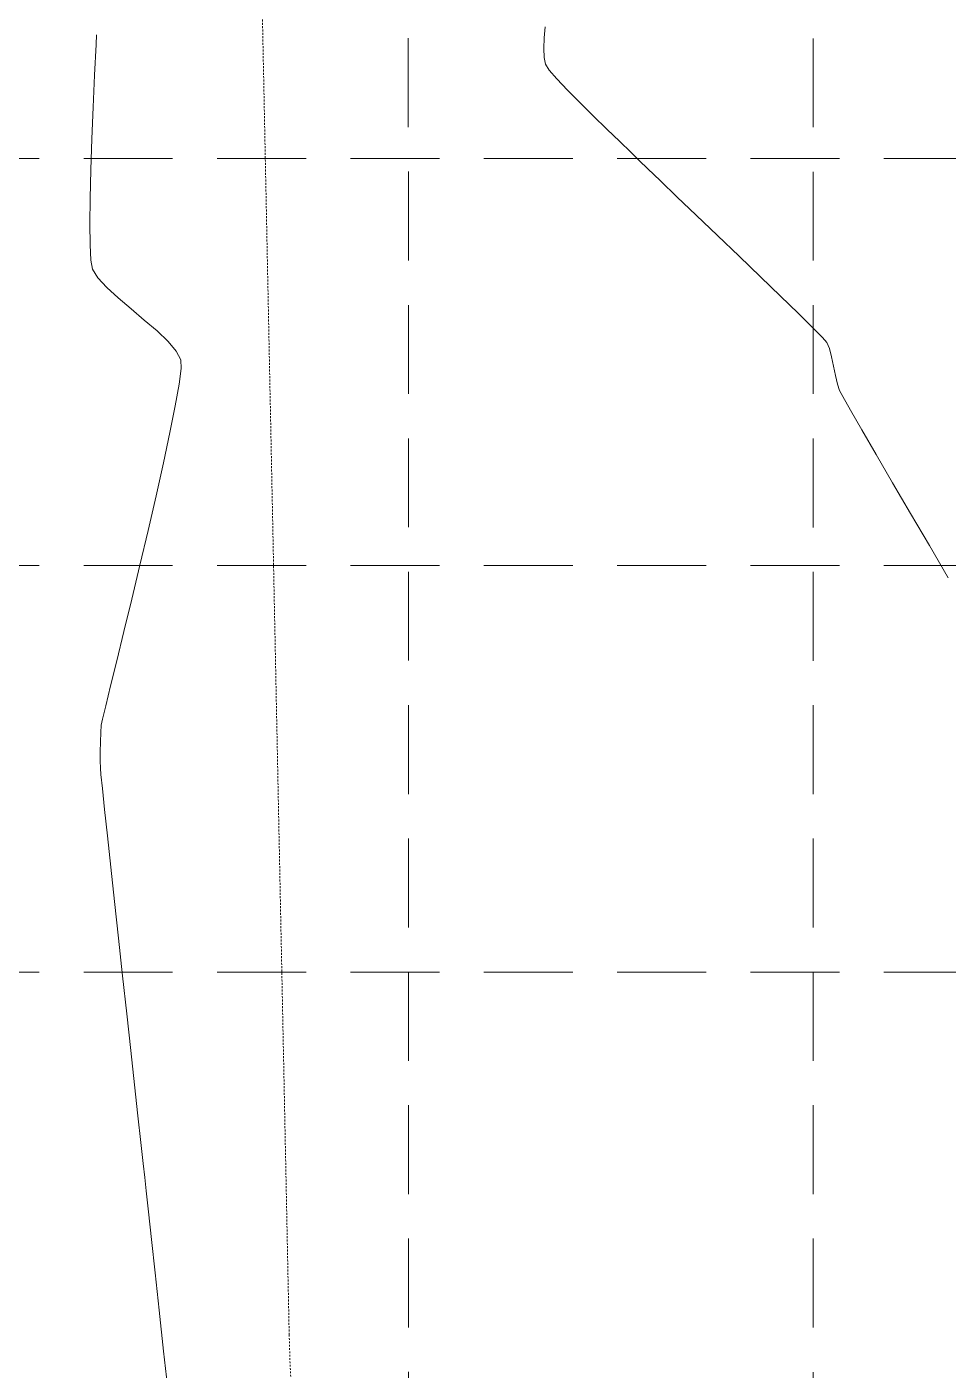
# Model space of a CAD drawing. Extents: x 2140663 to 2528301, y 336313 to 7007653.
# Drawn here: x 2527423.1 to 2527485.3, y 7006362.1 to 7006452.8 of the extents above; entities that cross this region are included whole.
import ezdxf

# ---------------------------------------------------------------- set-up
doc = ezdxf.new("R2010")
doc.units = 0
doc.header["$MEASUREMENT"] = 0
for name, pattern in [('HIDDEN', [0.375, 0.25, -0.125]), ('PHANTOM2', [1.25, 0.625, -0.125, 0.125, -0.125, 0.125, -0.125]), ('xdrc002pt$0$HIDDEN2', [0.1875, 0.125, -0.0625])]:
    doc.linetypes.add(name, pattern=pattern)
for name, color, linetype in [('1 EXISTING CONTOURS', 43, 'Continuous'), ('GRID', 254, 'HIDDEN'), ('LIMITS OF DISTURBANCE', 1, 'HIDDEN'), ('xdrc002bs$0$v-rail-road-exist-demo', 14, 'xdrc002bs$0$TRACKS'), ('xdrc002pt$0$V-ESMT-ACCS-N', 2, 'xdrc002pt$0$HIDDEN2'), ('xdrc002pt$0$v-prop-line', 3, 'PHANTOM2')]:
    doc.layers.add(name, color=color, linetype=linetype)
doc.linetypes.add('xdrc002bs$0$TRACKS', pattern='A,0.15,[130,ltypeshp.shx,S=0.25,R=0,X=0,Y=0],0.15', length=0.3)

msp = doc.modelspace()

# ---------------------------------------------------------------- linework, layer by layer
at = {"layer": '1 EXISTING CONTOURS', "color": 43, "lineweight": 0}
for points, elevation in [([(2527427.806961697, 7006452.226903677), (2527427.776700158, 7006451.58607401)], 602), ([(2527458.361248169, 7006449.8607396), (2527458.873741118, 7006449.261481295)], 603), ([(2527458.873741118, 7006449.261481295), (2527459.579965612, 7006448.511469775)], 603), ([(2527462.248257208, 7006445.873186212), (2527463.116636725, 7006445.036432115)], 603), ([(2527427.426368239, 7006443.132831478), (2527427.376856047, 7006441.199095955)], 602), ([(2527427.376856047, 7006441.199095955), (2527427.356603779, 7006439.487126912)], 602), ([(2527427.356603779, 7006439.487126912), (2527427.37262724, 7006438.071892564)], 602), ([(2527471.171199985, 7006437.301160489), (2527472.616766791, 7006435.91407214)], 603), ([(2527427.899240412, 7006435.84619214), (2527428.498418174, 7006435.188530816)], 602), ([(2527472.616766791, 7006435.91407214), (2527473.971026684, 7006434.607710379)], 603), ([(2527428.498418174, 7006435.188530816), (2527429.268191333, 7006434.479415714)], 602), ([(2527429.268191333, 7006434.479415714), (2527430.137653372, 7006433.7397457)], 602), ([(2527430.137653372, 7006433.7397457), (2527431.035897771, 7006432.99041964)], 602), ([(2527431.035897771, 7006432.99041964), (2527431.892018013, 7006432.252336401)], 602), ([(2527476.128925546, 7006432.493041777), (2527476.794214424, 7006431.812672515)], 603), ([(2527476.794214424, 7006431.812672515), (2527477.091496204, 7006431.468904997)], 603), ([(2527433.379408397, 7006428.66299097), (2527433.124228122, 7006427.193723041)], 602), ([(2527433.124228122, 7006427.193723041), (2527432.7668221, 7006425.396466368)], 602), ([(2527478.689994094, 7006426.905123754), (2527479.456146957, 7006425.576899679)], 603), ([(2527432.7668221, 7006425.396466368), (2527432.328321107, 7006423.346978036)], 602), ([(2527479.456146957, 7006425.576899679), (2527480.420036182, 7006423.917231066)], 603), ([(2527432.328321107, 7006423.346978036), (2527431.829855917, 7006421.121015133)], 602), ([(2527431.829855917, 7006421.121015133), (2527431.292557304, 7006418.794334744)], 602), ([(2527482.745583655, 7006419.930371004), (2527484.009521872, 7006417.766584941)], 603), ([(2527429.658968673, 7006411.96755954), (2527429.177644114, 7006409.995580079)], 602), ([(2527429.177644114, 7006409.995580079), (2527428.763140003, 7006408.301668567)], 602), ([(2527428.436587116, 7006406.96158209), (2527428.219116228, 7006406.051077735)], 602), ([(2527428.219116228, 7006406.051077735), (2527428.131858112, 7006405.645912589)], 602), ([(2527428.093527429, 7006405.161752586), (2527428.068687009, 7006404.535563399)], 602), ([(2527428.131858112, 7006405.645912589), (2527428.093527429, 7006405.161752586)], 602), ([(2527428.068687009, 7006404.535563399), (2527428.056591054, 7006403.861592638)], 602), ([(2527428.056493767, 7006403.234087916), (2527428.067649351, 7006402.747296846)], 602), ([(2527428.105864477, 7006402.327082071), (2527428.203840418, 7006401.373882283)], 602), ([(2527428.353106441, 7006399.963845904), (2527428.545191812, 7006398.173121352)], 602), ([(2527429.023937662, 7006393.754201426), (2527429.293656674, 7006391.278302899)], 602), ([(2527429.293656674, 7006391.278302899), (2527429.572312099, 7006388.726309889)], 602), ([(2527429.851433204, 7006386.174370822), (2527430.122549254, 7006383.698634117)], 602), ([(2527430.606883256, 7006379.280361488), (2527430.803159741, 7006377.490122408)], 602), ([(2527430.803159741, 7006377.490122408), (2527430.957548236, 7006376.080679381)], 602), ([(2527431.15950271, 7006374.227762589), (2527431.313848721, 7006372.80803081)], 602), ([(2527431.760226109, 7006368.702362416), (2527432.036468205, 7006366.162293695)], 602), ([(2527432.036468205, 7006366.162293695), (2527432.337553046, 7006363.394647219)], 602)]:
    msp.add_lwpolyline(points, dxfattribs=dict(at, elevation=elevation))
at = {"layer": '1 EXISTING CONTOURS', "color": 43, "lineweight": 0, "extrusion": (0.9987831674051212, -0.04931718268710935, 0), "elevation": 2178844.058762108}
msp.add_lwpolyline([(7122573.459709986, 603), (7122572.752286535, 603)], dxfattribs=at)
at = {"layer": '1 EXISTING CONTOURS', "color": 43, "lineweight": 0, "extrusion": (0.9964448057607677, -0.08424813987493168, 0), "elevation": 1928191.871967501}
msp.add_lwpolyline([(7194477.11581256, 603), (7194476.369149214, 603)], dxfattribs=at)
at = {"layer": '1 EXISTING CONTOURS', "color": 43, "lineweight": 0, "extrusion": (0.9989186817881015, -0.04649158176188284, 0), "elevation": 2198953.806241321}
msp.add_lwpolyline([(7116379.497500912, 602.0000000000007), (7116377.424139683, 602.0000000000007)], dxfattribs=at)
at = {"layer": '1 EXISTING CONTOURS', "color": 43, "lineweight": 0, "extrusion": (0.9995881287099425, 0.02869796059227265, 0), "elevation": 2727487.868497565}
msp.add_lwpolyline([(6931032.677113573, 603.0000000000007), (6931032.066569387, 603.0000000000007)], dxfattribs=at)
at = {"layer": '1 EXISTING CONTOURS', "color": 43, "lineweight": 0, "extrusion": (0.979198746106454, 0.2029034638037216, 0), "elevation": 3896516.832281288}
msp.add_lwpolyline([(6347877.767912917, 603.0000000000003), (6347877.30304398, 603.0000000000003)], dxfattribs=at)
at = {"layer": '1 EXISTING CONTOURS', "color": 43, "lineweight": 0, "extrusion": (0.8389131572235989, 0.544265298027656, 0), "elevation": 5933685.595157152}
msp.add_lwpolyline([(4502195.568450671, 603), (4502195.095364679, 603)], dxfattribs=at)
at = {"layer": '1 EXISTING CONTOURS', "color": 43, "lineweight": 0, "extrusion": (0.9990204755440408, -0.04425030444820101, 0), "elevation": 2214914.478945089}
msp.add_lwpolyline([(7111425.970629767, 602), (7111423.819296828, 602)], dxfattribs=at)
at = {"layer": '1 EXISTING CONTOURS', "color": 43, "lineweight": 0, "extrusion": (0.7114748033210694, 0.7027116081574615, 0), "elevation": 6721736.508525365}
msp.add_lwpolyline([(3208836.39068654, 603), (3208835.197197043, 603)], dxfattribs=at)
at = {"layer": '1 EXISTING CONTOURS', "color": 43, "lineweight": 0, "extrusion": (-0.7019135933539493, -0.7122621058746189, 0), "elevation": -6764485.991183606}
msp.add_lwpolyline([(-3117706.57501538, 603.0000000000007), (-3117705.297597657, 603.0000000000007)], dxfattribs=at)
at = {"layer": '1 EXISTING CONTOURS', "color": 43, "lineweight": 0, "extrusion": (0.9991843721370569, -0.04038057053924968, 0), "elevation": 2242441.802667827}
msp.add_lwpolyline([(7102791.679920701, 602), (7102789.525799912, 602)], dxfattribs=at)
at = {"layer": '1 EXISTING CONTOURS', "color": 43, "lineweight": 0, "extrusion": (-0.6963967125243623, -0.7176570342338051, 0), "elevation": -6788341.566586256}
msp.add_lwpolyline([(-3065416.092954597, 603.0000000000007), (-3065414.811344591, 603.0000000000007)], dxfattribs=at)
at = {"layer": '1 EXISTING CONTOURS', "color": 43, "lineweight": 0, "extrusion": (0.9994057715564849, -0.03446888132196157, 0), "elevation": 2284421.300267931}
msp.add_lwpolyline([(7089399.382814268, 602.0000000000003), (7089397.301043437, 602.0000000000003)], dxfattribs=at)
at = {"layer": '1 EXISTING CONTOURS', "color": 43, "lineweight": 0, "extrusion": (-0.6944497201672296, -0.7195412331198654, 0), "elevation": -6796622.155382291}
msp.add_lwpolyline([(-3047009.86730759, 603), (-3047008.817019645, 603)], dxfattribs=at)
at = {"layer": '1 EXISTING CONTOURS', "color": 43, "lineweight": 0, "extrusion": (-0.7000567748004848, -0.7140871879931354, 0), "elevation": -6772580.319969582}
msp.add_lwpolyline([(-3100079.235050232, 603.0000000000007), (-3100078.420311718, 603.0000000000007)], dxfattribs=at)
at = {"layer": '1 EXISTING CONTOURS', "color": 43, "lineweight": 0, "extrusion": (-0.698703062140131, -0.7154117911776436, 0), "elevation": -6778439.617025102}
msp.add_lwpolyline([(-3087245.821256589, 603.0000000000007), (-3087245.065422917, 603.0000000000007)], dxfattribs=at)
at = {"layer": '1 EXISTING CONTOURS', "color": 43, "lineweight": 0, "extrusion": (-0.6930926117158057, -0.7208485496863841, 0), "elevation": -6802351.739702386}
msp.add_lwpolyline([(-3034194.546333747, 603), (-3034193.347086437, 603)], dxfattribs=at)
at = {"layer": '1 EXISTING CONTOURS', "color": 43, "lineweight": 0, "extrusion": (-0.6911946189804495, -0.7226686645292372, 0), "elevation": -6810307.157629158}
msp.add_lwpolyline([(-3016294.892227999, 603), (-3016293.343739659, 603)], dxfattribs=at)
at = {"layer": '1 EXISTING CONTOURS', "color": 43, "lineweight": 0, "extrusion": (-0.690565885385072, -0.7232694919200807, 0), "elevation": -6812927.71607827}
msp.add_lwpolyline([(-3010369.587315768, 603.0000000000007), (-3010367.783787092, 603.0000000000007)], dxfattribs=at)
at = {"layer": '1 EXISTING CONTOURS', "color": 43, "lineweight": 0, "extrusion": (0.6906235432164991, 0.7232144367717561, 0), "elevation": 6812687.703821637}
msp.add_lwpolyline([(3010910.910068267, 603), (3010908.945705524, 603)], dxfattribs=at)
at = {"layer": '1 EXISTING CONTOURS', "color": 43, "lineweight": 0, "extrusion": (-0.6912124790809802, -0.7226515818585922, 0), "elevation": -6810232.612927524}
msp.add_lwpolyline([(-3016457.887481679, 603), (-3016455.856490935, 603)], dxfattribs=at)
at = {"layer": '1 EXISTING CONTOURS', "color": 43, "lineweight": 0, "extrusion": (0.9983884747549785, 0.05674903943176062, 0), "elevation": 2920962.990029312}
msp.add_lwpolyline([(6851717.944431896, 602.0000000000003), (6851716.899216069, 602.0000000000003)], dxfattribs=at)
at = {"layer": '1 EXISTING CONTOURS', "color": 43, "lineweight": 0, "extrusion": (0.9835486508311341, 0.1806434373240722, 0), "elevation": 3751514.708958196}
msp.add_lwpolyline([(6434608.507484691, 602.0000000000007), (6434607.90064099, 602.0000000000007)], dxfattribs=at)
at = {"layer": '1 EXISTING CONTOURS', "color": 43, "lineweight": 0, "extrusion": (0.8532901331961104, 0.5214364281388137, 0), "elevation": 5810040.170408593}
msp.add_lwpolyline([(4660630.286212329, 602), (4660629.600268988, 602)], dxfattribs=at)
at = {"layer": '1 EXISTING CONTOURS', "color": 43, "lineweight": 0, "extrusion": (-0.6974020560669837, -0.7166801045051716, 0), "elevation": -6784037.830912319}
msp.add_lwpolyline([(-3074911.591426585, 603), (-3074909.925721165, 603)], dxfattribs=at)
at = {"layer": '1 EXISTING CONTOURS', "color": 43, "lineweight": 0, "extrusion": (-0.7029939615643722, -0.7111958169196653, 0), "elevation": -6759745.937214088}
msp.add_lwpolyline([(-3127950.640094199, 603), (-3127949.284460623, 603)], dxfattribs=at)
at = {"layer": '1 EXISTING CONTOURS', "color": 43, "lineweight": 0, "extrusion": (0.6887527792775192, 0.7249962820852899, 0), "elevation": 6820413.073688405}
msp.add_lwpolyline([(2993320.961679497, 602.0000000000007), (2993319.936723114, 602.0000000000007)], dxfattribs=at)
at = {"layer": '1 EXISTING CONTOURS', "color": 43, "lineweight": 0, "extrusion": (0.7595307572423996, 0.6504713896881146, 0), "elevation": 6477146.087960512}
msp.add_lwpolyline([(3677577.639498791, 602), (3677576.779887775, 602)], dxfattribs=at)
at = {"layer": '1 EXISTING CONTOURS', "color": 43, "lineweight": 0, "extrusion": (0.9231066702093298, 0.3845439837197347, 0), "elevation": 5027412.030673462}
msp.add_lwpolyline([(5495757.513786435, 603), (5495757.07390201, 603)], dxfattribs=at)
at = {"layer": '1 EXISTING CONTOURS', "color": 43, "lineweight": 0, "extrusion": (0.8851751610831254, 0.4652579222339615, 0), "elevation": 5497018.564638672}
msp.add_lwpolyline([(5026010.278219664, 602), (5026009.624155229, 602)], dxfattribs=at)
at = {"layer": '1 EXISTING CONTOURS', "color": 43, "lineweight": 0, "extrusion": (0.9997665980410546, 0.02160438477292017, 0), "elevation": 2678213.207038749}
msp.add_lwpolyline([(6950191.354180573, 602), (6950190.76802459, 602)], dxfattribs=at)
at = {"layer": '1 EXISTING CONTOURS', "color": 43, "lineweight": 0, "extrusion": (0.9650053755873911, 0.2622300995069756, 0), "elevation": 4276326.258001762}
msp.add_lwpolyline([(6098463.025765501, 603), (6098462.451647888, 603)], dxfattribs=at)
at = {"layer": '1 EXISTING CONTOURS', "color": 43, "lineweight": 0, "extrusion": (0.9769173088067661, 0.2136178170325353, 0), "elevation": 3965834.821105275}
msp.add_lwpolyline([(6304789.029836242, 603), (6304788.384311837, 603)], dxfattribs=at)
at = {"layer": '1 EXISTING CONTOURS', "color": 43, "lineweight": 0, "extrusion": (0.9924337344250452, -0.1227814431221554, 0), "elevation": 1648050.724862324}
msp.add_lwpolyline([(7263739.154359262, 602.0000000000007), (7263738.080713674, 602.0000000000007)], dxfattribs=at)
at = {"layer": '1 EXISTING CONTOURS', "color": 43, "lineweight": 0, "extrusion": (0.9793724136303904, 0.2020635430249202, 0), "elevation": 3891085.832799871}
msp.add_lwpolyline([(6351193.072252547, 603.0000000000007), (6351192.423007798, 603.0000000000007)], dxfattribs=at)
at = {"layer": '1 EXISTING CONTOURS', "color": 43, "lineweight": 0, "extrusion": (0.9747801715772301, 0.2231672402030951, 0), "elevation": 4027340.604538725}
msp.add_lwpolyline([(6265678.080409264, 603), (6265677.495957617, 603)], dxfattribs=at)
at = {"layer": '1 EXISTING CONTOURS', "color": 43, "lineweight": 0, "extrusion": (0.9541288935398375, 0.2993961497956268, 0), "elevation": 4509237.375388702}
msp.add_lwpolyline([(5928318.911859723, 603), (5928318.458878567, 603)], dxfattribs=at)
at = {"layer": '1 EXISTING CONTOURS', "color": 43, "lineweight": 0, "extrusion": (0.8823711906505132, 0.4705540159322794, 0), "elevation": 5527076.670727253}
msp.add_lwpolyline([(4992955.53088402, 603), (4992955.054636694, 603)], dxfattribs=at)
at = {"layer": '1 EXISTING CONTOURS', "color": 43, "lineweight": 0, "extrusion": (0.869608986392047, 0.4937410361578188, 0), "elevation": 5657278.661633085}
msp.add_lwpolyline([(4844932.904215548, 603.0000000000003), (4844931.851930147, 603.0000000000003)], dxfattribs=at)
at = {"layer": '1 EXISTING CONTOURS', "color": 43, "lineweight": 0, "extrusion": (0.863987029104831, 0.5035140648865809, 0), "elevation": 5711543.286111268}
msp.add_lwpolyline([(4780837.444683843, 603.0000000000007), (4780835.234684858, 603.0000000000007)], dxfattribs=at)
at = {"layer": '1 EXISTING CONTOURS', "color": 43, "lineweight": 0, "extrusion": (0.8636094482676334, 0.5041614035830928, 0), "elevation": 5715124.485607866}
msp.add_lwpolyline([(4776553.607396485, 603.0000000000003), (4776551.201853549, 603.0000000000003)], dxfattribs=at)
at = {"layer": '1 EXISTING CONTOURS', "color": 43, "lineweight": 0, "extrusion": (0.9732624827217687, -0.2296957546979461, 0), "elevation": 850509.4020084182}
msp.add_lwpolyline([(7399624.788953851, 602.0000000000007), (7399622.37270867, 602.0000000000007)], dxfattribs=at)
at = {"layer": '1 EXISTING CONTOURS', "color": 43, "lineweight": 0, "extrusion": (0.8635495087486584, 0.5042640637007069, 0), "elevation": 5715692.269755654}
msp.add_lwpolyline([(4775869.262842244, 603), (4775866.751787806, 603)], dxfattribs=at)
at = {"layer": '1 EXISTING CONTOURS', "color": 43, "lineweight": 0, "extrusion": (0.9724476405317287, -0.233121398469282, 0), "elevation": 824448.4579647533}
msp.add_lwpolyline([(7402571.326353762, 602), (7402568.960319848, 602)], dxfattribs=at)
at = {"layer": '1 EXISTING CONTOURS', "color": 43, "lineweight": 0, "extrusion": (0.9718589525010125, -0.2355635295278855, 0), "elevation": 805850.0084805447}
msp.add_lwpolyline([(7404616.683931941, 602.0000000000007), (7404614.446683096, 602.0000000000007)], dxfattribs=at)
at = {"layer": '1 EXISTING CONTOURS', "color": 43, "lineweight": 0, "extrusion": (0.97156996629516, -0.2367526147547729, 0), "elevation": 796788.3927577701}
msp.add_lwpolyline([(7405591.245782078, 602.0000000000007), (7405589.866482055, 602.0000000000007)], dxfattribs=at)
at = {"layer": '1 EXISTING CONTOURS', "color": 43, "lineweight": 0, "extrusion": (0.9999999879816563, -0.000155037695898503, 0), "elevation": 2526341.76950432}
msp.add_lwpolyline([(7006795.624009713, 602), (7006794.996504983, 602)], dxfattribs=at)
at = {"layer": '1 EXISTING CONTOURS', "color": 43, "lineweight": 0, "extrusion": (0.995890260767436, 0.09056814290117829, 0), "elevation": 3151597.882602639}
msp.add_lwpolyline([(6748703.79264382, 602), (6748703.370694946, 602)], dxfattribs=at)
at = {"layer": '1 EXISTING CONTOURS', "color": 43, "lineweight": 0, "extrusion": (0.9944435195466157, 0.1052714891684359, 0), "elevation": 3250958.904768812}
msp.add_lwpolyline([(6701404.310815158, 602.0000000000007), (6701402.892900161, 602.0000000000007)], dxfattribs=at)
at = {"layer": '1 EXISTING CONTOURS', "color": 43, "lineweight": 0, "extrusion": (0.9942111577590884, 0.1074438168873998, 0), "elevation": 3265591.822421583}
msp.add_lwpolyline([(6694282.669614564, 602.0000000000007), (6694280.562150487, 602.0000000000007)], dxfattribs=at)
at = {"layer": '1 EXISTING CONTOURS', "color": 43, "lineweight": 0, "extrusion": (0.9941563793270398, 0.1079494948730712, 0), "elevation": 3268996.354091827}
msp.add_lwpolyline([(6692618.69766887, 602.0000000000007), (6692616.360354868, 602.0000000000007)], dxfattribs=at)
at = {"layer": '1 EXISTING CONTOURS', "color": 43, "lineweight": 0, "extrusion": (0.9940715751881073, 0.1087276570290889, 0), "elevation": 3274234.12657199}
msp.add_lwpolyline([(6690050.381839541, 602), (6690047.814681269, 602)], dxfattribs=at)
at = {"layer": '1 EXISTING CONTOURS', "color": 43, "lineweight": 0, "extrusion": (0.9940476248234271, 0.1089464069297521, 0), "elevation": 3275706.239764644}
msp.add_lwpolyline([(6689324.643611059, 602), (6689322.306312662, 602)], dxfattribs=at)
at = {"layer": '1 EXISTING CONTOURS', "color": 43, "lineweight": 0, "extrusion": (0.9940426538933232, 0.1089917530858131, 0), "elevation": 3276011.388548161}
msp.add_lwpolyline([(6689172.868828248, 602), (6689170.761386783, 602)], dxfattribs=at)
at = {"layer": '1 EXISTING CONTOURS', "color": 43, "lineweight": 0, "extrusion": (0.994088572526354, 0.1085721417883796, 0), "elevation": 3273187.490002275}
msp.add_lwpolyline([(6690549.804342092, 602), (6690548.846179429, 602)], dxfattribs=at)
at = {"layer": '1 EXISTING CONTOURS', "color": 43, "lineweight": 0, "extrusion": (0.9941381569385336, 0.1081171814230091, 0), "elevation": 3270125.188197549}
msp.add_lwpolyline([(6692046.134130894, 602.0000000000007), (6692045.228403423, 602.0000000000007)], dxfattribs=at)
at = {"layer": '1 EXISTING CONTOURS', "color": 43, "lineweight": 0, "extrusion": (0.9941424892045835, 0.1080773387816098, 0), "elevation": 3269856.985246984}
msp.add_lwpolyline([(6692174.85331698, 602.0000000000007), (6692172.976210436, 602.0000000000007)], dxfattribs=at)
at = {"layer": '1 EXISTING CONTOURS', "color": 43, "lineweight": 0, "extrusion": (0.9941409052582342, 0.108091907617263, 0), "elevation": 3269955.05659784}
msp.add_lwpolyline([(6692125.056760369, 602.0000000000007), (6692122.804004236, 602.0000000000007)], dxfattribs=at)
at = {"layer": '1 EXISTING CONTOURS', "color": 43, "lineweight": 0, "extrusion": (0.994130103080351, 0.1081912110545524, 0), "elevation": 3270623.511015389}
msp.add_lwpolyline([(6691790.798280737, 602), (6691787.858735625, 602)], dxfattribs=at)
at = {"layer": 'GRID', "color": 253, "linetype": 'HIDDEN', "lineweight": 0, "ltscale": 24}
for p, q in [((2527448.923389785, 7006032.003245368), (2527448.642908241, 7007623.487741725)), ((2527476.162591924, 7006031.998962794), (2527476.168752994, 7007623.471191216)), ((2527228.947377252, 7006443.891691389), (2528272.331315909, 7006443.891691389)), ((2527228.947377252, 7006416.434219318), (2528272.331315909, 7006416.434219318)), ((2527228.947377252, 7006388.976747248), (2528272.331315909, 7006388.976747248))]:
    msp.add_line(p, q, dxfattribs=at)
at = {"layer": 'LIMITS OF DISTURBANCE', "ltscale": 70, "const_width": 6}
msp.add_lwpolyline([(2527323.279507909, 7007478.034385583), (2527323.279507909, 7007463.102355542), (2527345.362386929, 7006446.874516389, 0.3527120601780434), (2527681.725039883, 7006131.321992346), (2528205.897920626, 7006144.525554366), (2528183.386823632, 7007495.015237641)], format="xyb", close=True, dxfattribs=at)
at = {"layer": 'xdrc002bs$0$v-rail-road-exist-demo', "color": 7, "lineweight": 0, "ltscale": 0.1}
msp.add_lwpolyline([(2527406.993449498, 7006362.756524464, 0.2893170627698015), (2527718.472789923, 7006137.537521685, 0.2893170627698015)], format="xyb", dxfattribs=at)
at = {"layer": 'xdrc002pt$0$V-ESMT-ACCS-N', "color": 7, "lineweight": 0}
msp.add_line((2527440.810676755, 7006364.514963956), (2527428.369625911, 7006977.288132709), dxfattribs=at)
for centre, radius, start, end in [((2527540.790118296, 7006366.544839646), 100.0000456299874, 181.1631124530784, 214.060616932164), ((2527540.790072799, 7006366.544832123), 123.9999999892547, 181.1639551651033, 213.9739640355211)]:
    msp.add_arc(centre, radius, start, end, dxfattribs=at)
at = {"layer": 'xdrc002pt$0$v-prop-line', "color": 7, "lineweight": 0}
msp.add_arc((2527731.94322961, 7006495.76971355), 379.6700000006037, 181.1630531336929, 242.8448308904258, dxfattribs=at)

doc.saveas('drawing.dxf')
